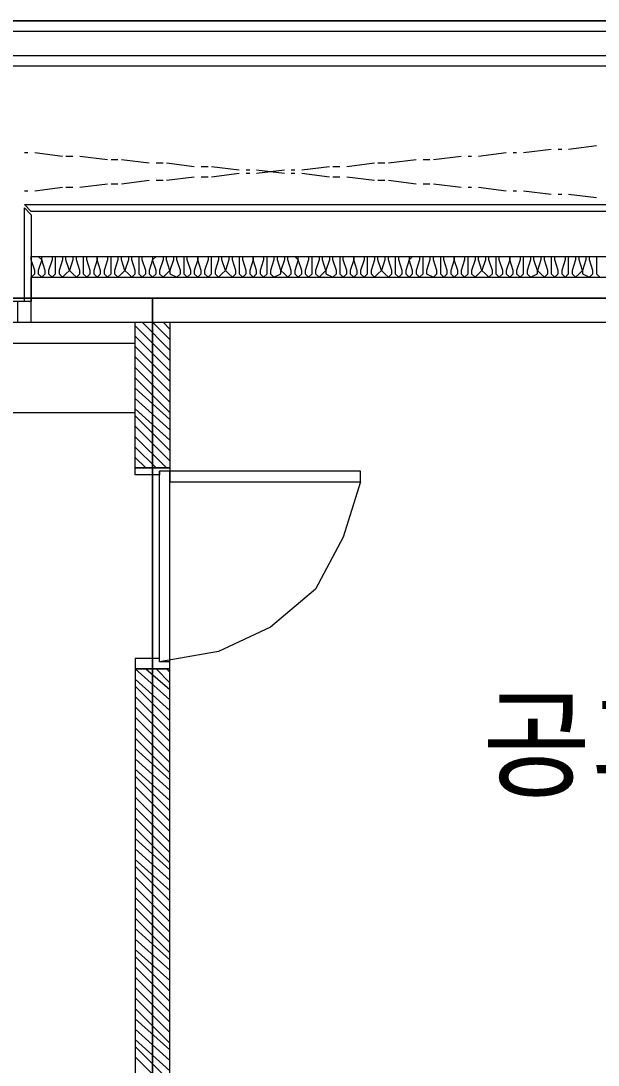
# Model space of a CAD drawing. Header units: millimetres. Extents: x -4011 to 126995, y -1911 to 106700.
# Drawn here: x 73508 to 76096, y 84289 to 88974 of the extents above; entities that cross this region are included whole.
import ezdxf

# ---------------------------------------------------------------- set-up
doc = ezdxf.new("R2010")
doc.units = ezdxf.units.MM
doc.layers.add('PDF_문자', color=7, linetype='Continuous')
doc.layers.add('PDF_형상', color=7, linetype='Continuous')
doc.styles.add('PDF 맑은 고딕', font='malgun.ttf')

msp = doc.modelspace()

# ---------------------------------------------------------------- linework, layer by layer
at = {"layer": 'PDF_형상', "lineweight": 5}
for points in [[(68207.3, 88974.1), (80658, 88974.1)], [(80844.6, 88974.1), (68393.8, 88974.1), (80844.6, 88974.1), (82383.4, 88974.1)], [(68393.8, 88927.5), (80844.6, 88927.5)], [(68393.8, 88818.7), (80844.6, 88818.7)], [(68502.6, 87823.8), (68393.8, 87823.8), (68393.8, 88772), (80844.6, 88772), (80751.3, 88772)], [(75963.7, 88399), (76088.1, 88414.5)], [(73523.3, 88383.4), (73538.9, 88383.4)], [(73569.9, 88383.4), (73694.3, 88367.9)], [(73709.8, 88367.9), (73740.9, 88367.9)], [(73772, 88367.9), (73896.4, 88352.3)], [(73911.9, 88352.3), (73943, 88352.3)], [(73958.5, 88352.3), (74082.9, 88336.8)], [(75155.4, 88336.8), (75279.8, 88352.3)], [(75310.9, 88352.3), (75342, 88352.3)], [(75357.5, 88352.3), (75481.9, 88367.9)], [(75513, 88367.9), (75528.5, 88367.9)], [(75559.6, 88367.9), (75683.9, 88383.4)], [(75715, 88383.4), (75730.6, 88383.4)], [(75761.7, 88383.4), (75886, 88399)], [(75917.1, 88399), (75932.6, 88399)], [(74114, 88336.8), (74145.1, 88336.8)], [(74160.6, 88336.8), (74285, 88321.2)], [(74316.1, 88321.2), (74347.1, 88321.2)], [(74362.7, 88321.2), (74487, 88305.7)], [(74518.1, 88305.7), (74533.7, 88305.7)], [(74564.8, 88290.2), (74689.1, 88305.7)], [(74564.8, 88305.7), (74689.1, 88290.2)], [(74720.2, 88305.7), (74735.8, 88305.7)], [(74766.8, 88305.7), (74891.2, 88321.2)], [(74906.7, 88321.2), (74937.8, 88321.2)], [(74968.9, 88321.2), (75093.3, 88336.8)], [(75108.8, 88336.8), (75139.9, 88336.8)], [(73958.5, 88243.5), (74082.9, 88259.1)], [(74114, 88259.1), (74145.1, 88259.1)], [(74160.6, 88259.1), (74285, 88274.6)], [(74316.1, 88274.6), (74347.1, 88274.6)], [(74362.7, 88274.6), (74487, 88290.2)], [(74518.1, 88290.2), (74533.7, 88290.2)], [(74720.2, 88290.2), (74735.8, 88290.2)], [(74766.8, 88290.2), (74891.2, 88274.6)], [(74906.7, 88274.6), (74937.8, 88274.6)], [(74968.9, 88274.6), (75093.3, 88259.1)], [(75108.8, 88259.1), (75139.9, 88259.1)], [(75155.4, 88259.1), (75279.8, 88243.5)], [(73523.3, 88212.4), (73538.9, 88212.4)], [(73569.9, 88212.4), (73694.3, 88228)], [(73709.8, 88228), (73740.9, 88228)], [(73772, 88228), (73896.4, 88243.5)], [(73911.9, 88243.5), (73943, 88243.5)], [(75310.9, 88243.5), (75342, 88243.5)], [(75357.5, 88243.5), (75481.9, 88228)], [(75513, 88228), (75528.5, 88228)], [(75559.6, 88228), (75683.9, 88212.4)], [(75715, 88212.4), (75730.6, 88212.4)], [(75761.7, 88212.4), (75886, 88196.9)], [(75917.1, 88196.9), (75932.6, 88196.9)], [(75963.7, 88196.9), (76088.1, 88181.3)], [(72295.3, 87621.8), (73554.4, 87621.8), (73554.4, 87823.8), (73569.9, 87839.4), (73569.9, 87854.9), (73554.4, 87901.6), (73554.4, 87917.1), (73569.9, 87917.1), (73585.5, 87917.1), (73601, 87901.6), (73601, 87917.1), (73616.6, 87917.1), (73632.1, 87917.1), (73647.7, 87917.1), (73647.7, 87901.6), (73632.1, 87854.9), (73632.1, 87839.4), (73647.7, 87823.8), (73663.2, 87839.4), (73663.2, 87854.9), (73663.2, 87901.6), (73663.2, 87917.1), (73678.8, 87917.1), (73694.3, 87917.1), (73694.3, 87901.6), (73678.8, 87854.9), (73678.8, 87839.4), (73694.3, 87823.8), (73709.8, 87839.4), (73725.4, 87854.9), (73709.8, 87901.6), (73709.8, 87917.1), (73725.4, 87917.1), (73740.9, 87917.1), (73740.9, 87901.6), (73725.4, 87854.9), (73740.9, 87839.4), (73756.5, 87823.8), (73772, 87839.4), (73772, 87854.9), (73756.5, 87901.6), (73756.5, 87917.1), (73772, 87917.1), (73787.6, 87917.1), (73787.6, 87901.6), (73787.6, 87854.9), (73787.6, 87839.4), (73803.1, 87823.8), (73818.7, 87839.4), (73818.7, 87854.9), (73803.1, 87901.6), (73803.1, 87917.1), (73818.7, 87917.1), (73834.2, 87917.1), (73849.7, 87917.1), (73849.7, 87901.6), (73849.7, 87917.1), (73865.3, 87917.1), (73880.8, 87917.1), (73896.4, 87917.1), (73896.4, 87901.6), (73880.8, 87854.9), (73880.8, 87839.4), (73896.4, 87823.8), (73911.9, 87839.4), (73911.9, 87854.9), (73911.9, 87901.6), (73911.9, 87917.1), (73927.5, 87917.1), (73943, 87917.1), (73943, 87901.6), (73927.5, 87854.9), (73927.5, 87839.4), (73943, 87823.8), (73958.5, 87839.4), (73974.1, 87854.9), (73958.5, 87901.6), (73958.5, 87917.1), (73974.1, 87917.1), (73989.6, 87917.1), (73989.6, 87901.6), (73974.1, 87854.9), (73989.6, 87839.4), (74005.2, 87823.8), (74020.7, 87839.4), (74020.7, 87854.9), (74005.2, 87901.6), (74005.2, 87917.1), (74020.7, 87917.1), (74036.3, 87917.1), (74036.3, 87901.6), (74036.3, 87854.9), (74036.3, 87839.4), (74051.8, 87823.8), (74067.4, 87839.4), (74067.4, 87854.9), (74051.8, 87901.6), (74051.8, 87917.1), (74067.4, 87917.1), (74082.9, 87917.1), (74098.4, 87917.1), (74098.4, 87901.6), (74114, 87917.1), (74129.5, 87917.1), (74145.1, 87917.1), (74145.1, 87901.6), (74129.5, 87854.9), (74129.5, 87839.4), (74145.1, 87823.8), (74160.6, 87839.4), (74176.2, 87854.9), (74160.6, 87901.6), (74160.6, 87917.1), (74176.2, 87917.1), (74191.7, 87917.1), (74191.7, 87901.6), (74176.2, 87854.9), (74176.2, 87839.4), (74207.3, 87823.8), (74222.8, 87839.4), (74222.8, 87854.9), (74207.3, 87901.6), (74207.3, 87917.1), (74222.8, 87917.1), (74238.3, 87917.1), (74238.3, 87901.6), (74238.3, 87854.9), (74238.3, 87839.4), (74253.9, 87823.8), (74269.4, 87839.4), (74269.4, 87854.9), (74253.9, 87901.6), (74253.9, 87917.1), (74269.4, 87917.1), (74285, 87917.1), (74300.5, 87917.1), (74300.5, 87901.6), (74300.5, 87917.1), (74316.1, 87917.1), (74331.6, 87917.1), (74347.1, 87917.1), (74347.1, 87901.6), (74331.6, 87854.9), (74331.6, 87839.4), (74347.1, 87823.8), (74362.7, 87839.4), (74362.7, 87854.9), (74362.7, 87901.6), (74362.7, 87917.1), (74378.2, 87917.1), (74393.8, 87917.1), (74393.8, 87901.6), (74378.2, 87854.9), (74378.2, 87839.4), (74393.8, 87823.8), (74409.3, 87839.4), (74424.9, 87854.9), (74409.3, 87901.6), (74409.3, 87917.1), (74424.9, 87917.1), (74440.4, 87917.1), (74440.4, 87901.6), (74424.9, 87854.9), (74440.4, 87839.4), (74456, 87823.8), (74471.5, 87839.4), (74471.5, 87854.9), (74456, 87901.6), (74456, 87917.1), (74471.5, 87917.1), (74487, 87917.1), (74487, 87901.6), (74487, 87854.9), (74487, 87839.4), (74502.6, 87823.8), (74518.1, 87839.4), (74518.1, 87854.9), (74502.6, 87901.6), (74502.6, 87917.1), (74518.1, 87917.1), (74533.7, 87917.1), (74549.2, 87917.1), (74549.2, 87901.6), (74549.2, 87917.1), (74564.8, 87917.1), (74580.3, 87917.1), (74595.9, 87917.1), (74595.9, 87901.6), (74580.3, 87854.9), (74580.3, 87839.4), (74595.9, 87823.8), (74611.4, 87839.4), (74611.4, 87854.9), (74611.4, 87901.6), (74611.4, 87917.1), (74626.9, 87917.1), (74642.5, 87917.1), (74642.5, 87901.6), (74626.9, 87854.9), (74626.9, 87839.4), (74642.5, 87823.8), (74673.6, 87839.4), (74673.6, 87854.9), (74658, 87901.6), (74658, 87917.1), (74673.6, 87917.1), (74689.1, 87917.1), (74689.1, 87901.6), (74673.6, 87854.9), (74689.1, 87839.4), (74704.7, 87823.8), (74720.2, 87839.4), (74720.2, 87854.9), (74704.7, 87901.6), (74704.7, 87917.1), (74720.2, 87917.1), (74735.8, 87917.1), (74751.3, 87901.6), (74751.3, 87917.1), (74766.8, 87917.1), (74782.4, 87917.1), (74797.9, 87917.1), (74797.9, 87901.6), (74782.4, 87854.9), (74782.4, 87839.4), (74797.9, 87823.8), (74813.5, 87839.4), (74813.5, 87854.9), (74813.5, 87901.6), (74813.5, 87917.1), (74829, 87917.1), (74844.6, 87917.1), (74844.6, 87901.6), (74829, 87854.9), (74829, 87839.4), (74844.6, 87823.8), (74860.1, 87839.4), (74875.6, 87854.9), (74860.1, 87901.6), (74860.1, 87917.1), (74875.6, 87917.1), (74891.2, 87917.1), (74891.2, 87901.6), (74875.6, 87854.9), (74875.6, 87839.4), (74906.7, 87823.8), (74922.3, 87839.4), (74922.3, 87854.9), (74906.7, 87901.6), (74906.7, 87917.1), (74922.3, 87917.1), (74937.8, 87917.1), (74937.8, 87901.6), (74937.8, 87854.9), (74937.8, 87839.4), (74953.4, 87823.8), (74968.9, 87839.4), (74968.9, 87854.9), (74953.4, 87901.6), (74953.4, 87917.1), (74968.9, 87917.1), (74984.5, 87917.1), (75000, 87917.1), (75000, 87901.6), (75000, 87917.1), (75015.5, 87917.1), (75031.1, 87917.1), (75046.6, 87917.1), (75046.6, 87901.6), (75031.1, 87854.9), (75031.1, 87839.4), (75046.6, 87823.8), (75062.2, 87839.4), (75062.2, 87854.9), (75062.2, 87901.6), (75062.2, 87917.1), (75077.7, 87917.1), (75093.3, 87917.1), (75093.3, 87901.6), (75077.7, 87854.9), (75077.7, 87839.4), (75093.3, 87823.8), (75108.8, 87839.4), (75124.4, 87854.9), (75108.8, 87901.6), (75108.8, 87917.1), (75124.4, 87917.1), (75139.9, 87917.1), (75139.9, 87901.6), (75124.4, 87854.9), (75139.9, 87839.4), (75155.4, 87823.8), (75171, 87839.4), (75171, 87854.9), (75155.4, 87901.6), (75155.4, 87917.1), (75171, 87917.1), (75186.5, 87917.1), (75186.5, 87901.6), (75186.5, 87854.9), (75186.5, 87839.4), (75202.1, 87823.8), (75217.6, 87839.4), (75217.6, 87854.9), (75202.1, 87901.6), (75202.1, 87917.1), (75217.6, 87917.1), (75233.2, 87917.1), (75248.7, 87917.1), (75248.7, 87901.6), (75264.3, 87917.1), (75279.8, 87917.1), (75295.3, 87917.1), (75295.3, 87901.6), (75279.8, 87854.9), (75279.8, 87839.4), (75295.3, 87823.8), (75310.9, 87839.4), (75310.9, 87854.9), (75310.9, 87901.6), (75310.9, 87917.1), (75326.4, 87917.1), (75342, 87917.1), (75342, 87901.6), (75326.4, 87854.9), (75326.4, 87839.4), (75357.5, 87823.8), (75373.1, 87839.4), (75373.1, 87854.9), (75357.5, 87901.6), (75357.5, 87917.1), (75373.1, 87917.1), (75388.6, 87917.1), (75388.6, 87901.6), (75388.6, 87854.9), (75388.6, 87839.4), (75404.1, 87823.8), (75419.7, 87839.4), (75419.7, 87854.9), (75404.1, 87901.6), (75404.1, 87917.1), (75419.7, 87917.1), (75435.2, 87917.1), (75450.8, 87917.1), (75450.8, 87901.6), (75450.8, 87917.1), (75466.3, 87917.1), (75481.9, 87917.1), (75497.4, 87917.1), (75497.4, 87901.6), (75481.9, 87854.9), (75481.9, 87839.4), (75497.4, 87823.8), (75513, 87839.4), (75513, 87854.9), (75513, 87901.6), (75513, 87917.1), (75528.5, 87917.1), (75544, 87917.1), (75544, 87901.6), (75528.5, 87854.9), (75528.5, 87839.4), (75544, 87823.8), (75559.6, 87839.4), (75575.1, 87854.9), (75559.6, 87901.6), (75559.6, 87917.1), (75575.1, 87917.1), (75590.7, 87917.1), (75590.7, 87901.6), (75575.1, 87854.9), (75590.7, 87839.4), (75606.2, 87823.8), (75621.8, 87839.4), (75621.8, 87854.9), (75606.2, 87901.6), (75606.2, 87917.1), (75621.8, 87917.1), (75637.3, 87917.1), (75637.3, 87901.6), (75637.3, 87854.9), (75637.3, 87839.4), (75652.9, 87823.8), (75668.4, 87839.4), (75668.4, 87854.9), (75652.9, 87901.6), (75652.9, 87917.1), (75668.4, 87917.1), (75683.9, 87917.1), (75699.5, 87917.1), (75699.5, 87901.6), (75699.5, 87917.1), (75715, 87917.1), (75730.6, 87917.1), (75746.1, 87917.1), (75746.1, 87901.6), (75730.6, 87854.9), (75730.6, 87839.4), (75746.1, 87823.8), (75761.7, 87839.4), (75761.7, 87854.9), (75761.7, 87901.6), (75761.7, 87917.1), (75777.2, 87917.1), (75792.7, 87917.1), (75792.7, 87901.6), (75777.2, 87854.9), (75777.2, 87839.4), (75792.7, 87823.8), (75823.8, 87839.4), (75823.8, 87854.9), (75808.3, 87901.6), (75808.3, 87917.1), (75823.8, 87917.1), (75839.4, 87917.1), (75839.4, 87901.6), (75823.8, 87854.9), (75839.4, 87839.4), (75854.9, 87823.8), (75870.5, 87839.4), (75870.5, 87854.9), (75854.9, 87901.6), (75854.9, 87917.1), (75870.5, 87917.1), (75886, 87917.1), (75886, 87901.6), (75886, 87854.9), (75886, 87839.4), (75901.6, 87823.8), (75917.1, 87839.4), (75917.1, 87854.9), (75901.6, 87901.6), (75901.6, 87917.1), (75917.1, 87917.1), (75932.6, 87917.1), (75948.2, 87917.1), (75948.2, 87901.6), (75932.6, 87854.9), (75932.6, 87839.4), (75948.2, 87823.8), (75963.7, 87839.4), (75963.7, 87854.9), (75963.7, 87901.6), (75963.7, 87917.1), (75979.3, 87917.1), (75994.8, 87917.1), (75994.8, 87901.6), (75979.3, 87854.9), (75979.3, 87839.4), (75994.8, 87823.8), (76010.4, 87839.4), (76025.9, 87854.9), (76010.4, 87901.6), (76010.4, 87917.1), (76025.9, 87917.1), (76041.5, 87917.1), (76041.5, 87901.6), (76025.9, 87854.9), (76025.9, 87839.4), (76057, 87823.8), (76072.5, 87839.4), (76072.5, 87854.9), (76057, 87901.6), (76057, 87917.1), (76072.5, 87917.1), (76088.1, 87917.1), (76088.1, 87901.6), (76088.1, 87854.9), (76088.1, 87839.4), (76103.6, 87823.8)], [(73554.4, 87917.1), (81155.4, 87917.1), (81155.4, 86549.2)], [(73554.4, 87823.8), (80456, 87823.8), (80456, 87217.6), (81046.6, 87217.6), (81046.6, 87823.8), (80456, 87823.8)], [(62440.4, 61228), (62440.4, 87730.6), (80953.4, 87730.6), (80953.4, 65269.4)], [(74098.4, 64974.1), (74098.4, 87730.6), (71720.2, 87730.6), (71720.2, 64974.1)], [(73554.4, 87715), (72295.3, 87715), (72295.3, 87621.8), (71797.9, 87621.8)], [(73554.4, 87621.8), (80456, 87621.8)], [(74176.2, 87621.8), (74176.2, 86968.9), (74020.7, 86968.9), (74020.7, 87621.8)], [(74020.7, 87606.2), (74176.2, 87450.8)], [(74051.8, 87621.8), (74176.2, 87497.4)], [(74098.4, 87621.8), (74176.2, 87544)], [(74145.1, 87621.8), (74176.2, 87590.7)], [(74020.7, 87559.6), (74176.2, 87404.1)], [(71797.9, 87528.5), (74020.7, 87528.5)], [(74020.7, 87512.9), (74176.2, 87357.5)], [(74020.7, 87466.3), (74176.2, 87310.9)], [(74020.7, 87419.7), (74176.2, 87264.2)], [(74020.7, 87373.1), (74176.2, 87217.6)], [(74020.7, 87326.4), (74176.2, 87186.5)], [(74020.7, 87279.8), (74176.2, 87139.9)], [(74020.7, 87233.2), (74176.2, 87093.3)], [(71797.9, 87217.6), (74020.7, 87217.6)], [(74020.7, 87202.1), (74176.2, 87046.6)], [(74020.7, 87155.4), (74176.2, 87000)], [(74020.7, 87108.8), (74160.6, 86968.9)], [(74020.7, 87062.2), (74114, 86968.9)], [(74020.7, 87015.5), (74067.4, 86968.9)], [(75031.1, 86906.7), (74953.4, 86658), (74829, 86424.9), (74626.9, 86253.9), (74393.8, 86145.1), (74129.5, 86098.4), (74129.5, 86953.4)], [(74176.2, 86098.4), (74176.2, 86953.4)], [(74020.7, 86067.4), (74176.2, 85927.5)], [(74067.4, 86067.4), (74176.2, 85974.1)], [(74114, 86067.4), (74176.2, 86005.2)], [(74160.6, 86067.4), (74176.2, 86051.8)], [(74020.7, 86020.7), (74176.2, 85880.8)], [(74020.7, 85989.6), (74176.2, 85834.2)], [(74020.7, 85943), (74176.2, 85787.6)], [(74020.7, 85896.4), (74176.2, 85740.9)], [(74020.7, 85849.7), (74176.2, 85694.3)], [(74020.7, 85803.1), (74176.2, 85647.7)], [(74020.7, 85756.5), (74176.2, 85601)], [(74020.7, 85709.8), (74176.2, 85569.9)], [(74020.7, 85663.2), (74176.2, 85523.3)], [(74020.7, 85616.6), (74176.2, 85476.7)], [(74020.7, 85585.5), (74176.2, 85430)], [(74020.7, 85538.9), (74176.2, 85383.4)], [(74020.7, 85492.2), (74176.2, 85336.8)], [(74020.7, 85445.6), (74176.2, 85290.2)], [(74020.7, 85399), (74176.2, 85243.5)], [(74020.7, 85352.3), (74176.2, 85196.9)], [(74020.7, 85305.7), (74176.2, 85165.8)], [(74020.7, 85259.1), (74176.2, 85119.2)], [(74020.7, 85212.4), (74176.2, 85072.5)], [(74020.7, 85181.3), (74176.2, 85025.9)], [(74020.7, 85134.7), (74176.2, 84979.3)], [(74020.7, 85088.1), (74176.2, 84932.6)], [(74020.7, 85041.4), (74176.2, 84886)], [(74020.7, 84994.8), (74176.2, 84839.4)], [(74020.7, 84948.2), (74176.2, 84792.7)], [(74020.7, 84901.6), (74176.2, 84761.7)], [(74020.7, 84854.9), (74176.2, 84715)], [(74020.7, 84808.3), (74176.2, 84668.4)], [(74020.7, 84777.2), (74176.2, 84621.8)], [(74020.7, 84730.6), (74176.2, 84575.1)], [(74020.7, 84683.9), (74176.2, 84528.5)], [(74020.7, 84637.3), (74176.2, 84481.9)], [(74020.7, 84590.7), (74176.2, 84435.2)], [(74020.7, 84544), (74176.2, 84388.6)], [(74020.7, 84497.4), (74176.2, 84357.5)], [(74020.7, 84450.8), (74176.2, 84310.9)], [(74020.7, 84404.1), (74176.2, 84264.2)], [(74020.7, 84373.1), (74176.2, 84217.6)], [(74020.7, 84326.4), (74176.2, 84171)]]:
    msp.add_lwpolyline(points, dxfattribs=at)
for points in [[(73554.4, 88119.2), (73523.3, 88150.3), (82010.4, 88150.3), (81979.3, 88119.2)], [(73554.4, 87715), (73523.3, 87715), (73523.3, 88134.7), (73554.4, 88103.6)], [(73601, 87901.6), (73585.5, 87854.9), (73585.5, 87839.4), (73601, 87823.8), (73616.6, 87839.4), (73616.6, 87854.9)], [(73849.7, 87901.6), (73834.2, 87854.9), (73834.2, 87839.4), (73849.7, 87823.8), (73865.3, 87839.4), (73865.3, 87854.9)], [(74098.4, 87901.6), (74082.9, 87854.9), (74082.9, 87839.4), (74098.4, 87823.8), (74114, 87839.4), (74114, 87854.9)], [(74300.5, 87901.6), (74285, 87854.9), (74285, 87839.4), (74300.5, 87823.8), (74316.1, 87839.4), (74316.1, 87854.9)], [(74549.2, 87901.6), (74533.7, 87854.9), (74533.7, 87839.4), (74549.2, 87823.8), (74564.8, 87839.4), (74564.8, 87854.9)], [(74751.3, 87901.6), (74735.8, 87854.9), (74735.8, 87839.4), (74751.3, 87823.8), (74766.8, 87839.4), (74766.8, 87854.9)], [(75000, 87901.6), (74984.5, 87854.9), (74984.5, 87839.4), (75000, 87823.8), (75015.5, 87839.4), (75015.5, 87854.9)], [(75248.7, 87901.6), (75233.2, 87854.9), (75233.2, 87839.4), (75248.7, 87823.8), (75264.3, 87839.4), (75264.3, 87854.9)], [(75450.8, 87901.6), (75435.2, 87854.9), (75435.2, 87839.4), (75450.8, 87823.8), (75466.3, 87839.4), (75466.3, 87854.9)], [(75699.5, 87901.6), (75683.9, 87854.9), (75683.9, 87839.4), (75699.5, 87823.8), (75715, 87839.4), (75715, 87854.9)], [(73554.4, 87715), (73492.2, 87715), (73492.2, 87621.8), (73554.4, 87621.8)], [(80953.4, 87730.6), (74098.4, 87730.6), (74098.4, 83720.2), (80953.4, 83720.2)], [(74020.7, 86968.9), (74176.2, 86968.9), (74176.2, 86953.4), (74129.5, 86953.4), (74129.5, 86937.8), (74020.7, 86937.8)], [(75031.1, 86953.4), (74176.2, 86953.4), (74176.2, 86906.7), (75031.1, 86906.7)], [(74020.7, 86067.4), (74176.2, 86067.4), (74176.2, 86098.4), (74129.5, 86098.4), (74129.5, 86114), (74020.7, 86114)], [(74176.2, 81404.1), (74176.2, 86067.4), (74020.7, 86067.4), (74020.7, 81404.1)]]:
    msp.add_lwpolyline(points, close=True, dxfattribs=at)

# ---------------------------------------------------------------- texts
at = {"layer": 'PDF_문자', "insert": (75575.2, 85709.1), "char_height": 391.03, "attachment_point": 4, "style": 'PDF 맑은 고딕'}
msp.add_mtext('공과대학행정팀', dxfattribs=at)

doc.saveas('drawing.dxf')
